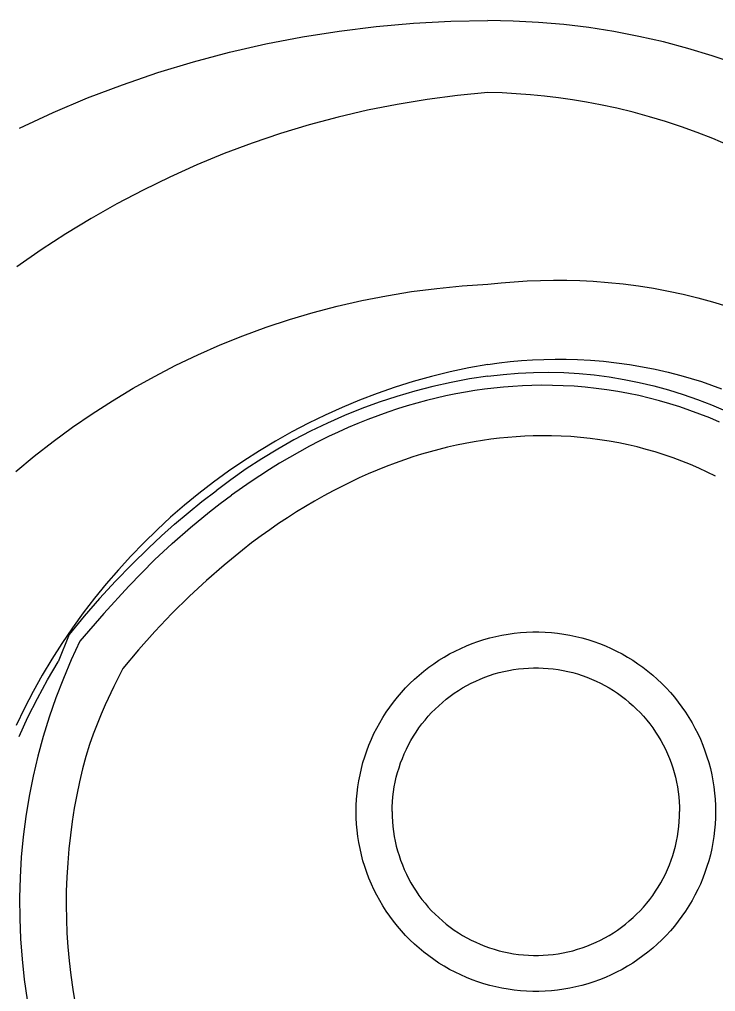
# Model space of a CAD drawing. Header units: inches. Extents: x -1 to 175, y 3 to 130.
# Drawn here: x 148.268 to 149.412, y 112.36 to 113.956 of the extents above; entities that cross this region are included whole.
import ezdxf

# ---------------------------------------------------------------- set-up
doc = ezdxf.new("R2010")
doc.units = ezdxf.units.IN
doc.header["$PDSIZE"] = -1
doc.layers.add('ZANO_R', color=7, linetype='Continuous', lineweight=0)
doc.layers.add('ZANO_W', color=1, linetype='Continuous', lineweight=0)
doc.styles.get("Standard").update_dxf_attribs({"font": 'ARIALUNI.TTF'})
doc.dimstyles.new('amerykanie', dxfattribs={"dimtxt": 50, "dimasz": 50, "dimexe": 0.5, "dimexo": 0.5, "dimgap": 1, "dimtad": 1, "dimdec": 0, "dimzin": 0, "dimlunit": 5, "dimtxsty": 'Standard', "dimcen": 0.09, "dimclrd": 1, "dimclre": 1, "dimclrt": 1, "dimazin": 0, "dimtfac": 1, "dimtdec": 0, "dimtmove": 0, "dimatfit": 3, "dimfxl": 1, "dimtzin": 0, "dimarcsym": 1})

# ---------------------------------------------------------------- blocks, each defined once
blk = doc.blocks.new('*D368')
at = {"layer": 'Defpoints', "color": 0}
for p in [(137.4775, 117.9367), (137.4775, 117.4851), (152.8964, 110.0175)]:
    blk.add_point(p, dxfattribs=at)
at = {"layer": 'ZANO_W', "color": 1, "lineweight": -2}
for p, q in [((137.4775, 117.9851), (137.4775, 118.4367)), ((152.8964, 110.5175), (152.8964, 118.4367)), ((151.8964, 117.9367), (138.4775, 117.9367))]:
    blk.add_line(p, q, dxfattribs=at)
at = {"layer": 'ZANO_W', "color": 1}
for points in [[(138.4775, 118.1034), (138.4775, 117.77), (137.4775, 117.9367)], [(151.8964, 117.77), (151.8964, 118.1034), (152.8964, 117.9367)]]:
    blk.add_solid(points, dxfattribs=at)
at = {"layer": 'ZANO_W', "color": 1, "insert": (145.187, 118.9558), "char_height": 1, "attachment_point": 5}
blk.add_mtext('15 7/16', dxfattribs=at)
blk = doc.blocks.new('*D370')
at = {"layer": 'Defpoints', "color": 0}
for p in [(149.1036, 116.9063), (152.9338, 94.0726), (157.9708, 94.0726)]:
    blk.add_point(p, dxfattribs=at)
at = {"layer": 'ZANO_W', "color": 1, "lineweight": -2}
for p, q in [((149.6036, 116.9063), (158.4708, 116.9063)), ((157.9708, 115.9063), (157.9708, 95.0726)), ((153.4338, 94.0726), (158.4708, 94.0726))]:
    blk.add_line(p, q, dxfattribs=at)
at = {"layer": 'ZANO_W', "color": 1}
for points in [[(158.1374, 115.9063), (157.8041, 115.9063), (157.9708, 116.9063)], [(157.8041, 95.0726), (158.1374, 95.0726), (157.9708, 94.0726)]]:
    blk.add_solid(points, dxfattribs=at)
at = {"layer": 'ZANO_W', "color": 1, "insert": (156.9517, 105.4895), "char_height": 1, "attachment_point": 5, "rotation": 90}
blk.add_mtext('22 13/16', dxfattribs=at)

msp = doc.modelspace()

# ---------------------------------------------------------------- linework, layer by layer
at = {"layer": 'ZANO_R'}
for p, q in [((148.79384, 113.93744), (148.85467, 113.94487)), ((148.85467, 113.94487), (148.91571, 113.95018)), ((148.91571, 113.95018), (148.97691, 113.95339)), ((148.97691, 113.95339), (149.03818, 113.95447)), ((149.07979, 113.95375), (149.03818, 113.95447)), ((149.12134, 113.9516), (149.07979, 113.95375)), ((149.1628, 113.94801), (149.12134, 113.9516)), ((149.20411, 113.943), (149.1628, 113.94801)), ((149.24522, 113.93656), (149.20411, 113.943)), ((148.67313, 113.91631), (148.7333, 113.92792)), ((148.7333, 113.92792), (148.79384, 113.93744)), ((149.28608, 113.92871), (149.24522, 113.93656)), ((149.32665, 113.91945), (149.28608, 113.92871)), ((148.6134, 113.90262), (148.67313, 113.91631)), ((149.36687, 113.90879), (149.32665, 113.91945)), ((149.4067, 113.89676), (149.36687, 113.90879)), ((148.55417, 113.88688), (148.6134, 113.90262)), ((149.44609, 113.88335), (149.4067, 113.89676)), ((148.49553, 113.8691), (148.55417, 113.88688)), ((148.43753, 113.8493), (148.49553, 113.8691)), ((148.38026, 113.82751), (148.43753, 113.8493)), ((148.98799, 113.83152), (148.93825, 113.82504)), ((149.03818, 113.83636), (148.98799, 113.83152)), ((149.06147, 113.83572), (149.03818, 113.83636)), ((149.08474, 113.83454), (149.06147, 113.83572)), ((149.10797, 113.83284), (149.08474, 113.83454)), ((149.13116, 113.8306), (149.10797, 113.83284)), ((149.15429, 113.82783), (149.13116, 113.8306)), ((149.17735, 113.82454), (149.15429, 113.82783)), ((148.32377, 113.80375), (148.38026, 113.82751)), ((148.88899, 113.81694), (148.84023, 113.80725)), ((148.93825, 113.82504), (148.88899, 113.81694)), ((149.20033, 113.82072), (149.17735, 113.82454)), ((149.22322, 113.81637), (149.20033, 113.82072)), ((149.25014, 113.81056), (149.22322, 113.81637)), ((148.26814, 113.77805), (148.32377, 113.80375)), ((148.79201, 113.79601), (148.74433, 113.78323)), ((148.84023, 113.80725), (148.79201, 113.79601)), ((149.27689, 113.80402), (149.25014, 113.81056)), ((149.30346, 113.79677), (149.27689, 113.80402)), ((149.32983, 113.78881), (149.30346, 113.79677)), ((148.74433, 113.78323), (148.69724, 113.76895)), ((149.35597, 113.78015), (149.32983, 113.78881)), ((149.38187, 113.7708), (149.35597, 113.78015)), ((148.69724, 113.76895), (148.65076, 113.75321)), ((149.40752, 113.76077), (149.38187, 113.7708)), ((148.65076, 113.75321), (148.60491, 113.73602)), ((149.4329, 113.75006), (149.40752, 113.76077)), ((148.60491, 113.73602), (148.55972, 113.71742)), ((148.55972, 113.71742), (148.51521, 113.69744)), ((148.51521, 113.69744), (148.47142, 113.67611)), ((148.47142, 113.67611), (148.42837, 113.65345)), ((148.42837, 113.65345), (148.38608, 113.6295)), ((148.38608, 113.6295), (148.34458, 113.60429)), ((148.34458, 113.60429), (148.30389, 113.57784)), ((148.30389, 113.57784), (148.26405, 113.55018)), ((149.05967, 113.52374), (149.08121, 113.52561)), ((149.08121, 113.52561), (149.10278, 113.52699)), ((149.10278, 113.52699), (149.12438, 113.52788)), ((149.12438, 113.52788), (149.14599, 113.52829)), ((149.14599, 113.52829), (149.1676, 113.52819)), ((149.1676, 113.52819), (149.18921, 113.5276)), ((149.18921, 113.5276), (149.2108, 113.52651)), ((149.2108, 113.52651), (149.23572, 113.52462)), ((149.23572, 113.52462), (149.26058, 113.52206)), ((148.87134, 113.50276), (148.9124, 113.5094)), ((148.9124, 113.5094), (148.95391, 113.51473)), ((148.95391, 113.51473), (148.99584, 113.51874)), ((148.99584, 113.51874), (149.03818, 113.5214)), ((149.03818, 113.5214), (149.05967, 113.52374)), ((149.26058, 113.52206), (149.28536, 113.51881)), ((149.28536, 113.51881), (149.31005, 113.5149)), ((149.31005, 113.5149), (149.33461, 113.51031)), ((149.33461, 113.51031), (149.35904, 113.50504)), ((148.79065, 113.48567), (148.83075, 113.49484)), ((148.83075, 113.49484), (148.87134, 113.50276)), ((149.35904, 113.50504), (149.38332, 113.4991)), ((149.38332, 113.4991), (149.40742, 113.49249)), ((149.40742, 113.49249), (149.43072, 113.48539)), ((148.75106, 113.47526), (148.79065, 113.48567)), ((148.6735, 113.45086), (148.71201, 113.46365)), ((148.71201, 113.46365), (148.75106, 113.47526)), ((148.63557, 113.43692), (148.6735, 113.45086)), ((148.59824, 113.42183), (148.63557, 113.43692)), ((148.56152, 113.40564), (148.59824, 113.42183)), ((148.52544, 113.38837), (148.56152, 113.40564)), ((149.09313, 113.39614), (149.11153, 113.39736)), ((149.11153, 113.39736), (149.12995, 113.39815)), ((149.12995, 113.39815), (149.14838, 113.3985)), ((149.14838, 113.3985), (149.16682, 113.39842)), ((149.16682, 113.39842), (149.18525, 113.39789)), ((149.18525, 113.39789), (149.20673, 113.39672)), ((149.20673, 113.39672), (149.22817, 113.39496)), ((148.49001, 113.37003), (148.52544, 113.38837)), ((149.00696, 113.38424), (148.97608, 113.37763)), ((149.03818, 113.38993), (149.00696, 113.38424)), ((149.03818, 113.38993), (149.05645, 113.39242)), ((149.05645, 113.39242), (149.07477, 113.3945)), ((149.07477, 113.3945), (149.09313, 113.39614)), ((149.22817, 113.39496), (149.24955, 113.39259)), ((149.24955, 113.39259), (149.27086, 113.38962)), ((149.27086, 113.38962), (149.29208, 113.38605)), ((149.29208, 113.38605), (149.31318, 113.38188)), ((149.31318, 113.38188), (149.33416, 113.37712)), ((148.45526, 113.35066), (148.49001, 113.37003)), ((148.94555, 113.37009), (148.9154, 113.36166)), ((148.97608, 113.37763), (148.94555, 113.37009)), ((149.00788, 113.36597), (148.97774, 113.3603)), ((149.03818, 113.37065), (149.00788, 113.36597)), ((149.03818, 113.37065), (149.06301, 113.37352)), ((149.06301, 113.37352), (149.08792, 113.37552)), ((149.08792, 113.37552), (149.11288, 113.37666)), ((149.11288, 113.37666), (149.13787, 113.37693)), ((149.13787, 113.37693), (149.16285, 113.37634)), ((149.16285, 113.37634), (149.1878, 113.37487)), ((149.1878, 113.37487), (149.21268, 113.37254)), ((149.21268, 113.37254), (149.23747, 113.36935)), ((149.23747, 113.36935), (149.26213, 113.3653)), ((149.26213, 113.3653), (149.28663, 113.3604)), ((149.33416, 113.37712), (149.35499, 113.37176)), ((149.35499, 113.37176), (149.37198, 113.36691)), ((149.37198, 113.36691), (149.38886, 113.36167)), ((148.42121, 113.33028), (148.45526, 113.35066)), ((148.88563, 113.35234), (148.85626, 113.34216)), ((148.9154, 113.36166), (148.88563, 113.35234)), ((148.94781, 113.35364), (148.91811, 113.34601)), ((148.97774, 113.3603), (148.94781, 113.35364)), ((149.03236, 113.34907), (149.01686, 113.34687)), ((149.04791, 113.35095), (149.03236, 113.34907)), ((149.06349, 113.35251), (149.04791, 113.35095)), ((149.07911, 113.35375), (149.06349, 113.35251)), ((149.09474, 113.35466), (149.07911, 113.35375)), ((149.11038, 113.35525), (149.09474, 113.35466)), ((149.12603, 113.35552), (149.11038, 113.35525)), ((149.14401, 113.35542), (149.12603, 113.35552)), ((149.16201, 113.35486), (149.14401, 113.35542)), ((149.17999, 113.35386), (149.16201, 113.35486)), ((149.19796, 113.35241), (149.17999, 113.35386)), ((149.21588, 113.35052), (149.19796, 113.35241)), ((149.23374, 113.34817), (149.21588, 113.35052)), ((149.28663, 113.3604), (149.31095, 113.35465)), ((149.31095, 113.35465), (149.33506, 113.34805)), ((149.38886, 113.36167), (149.4056, 113.35603)), ((149.4056, 113.35603), (149.42221, 113.34999)), ((148.85626, 113.34216), (148.8273, 113.33114)), ((148.88868, 113.3374), (148.85955, 113.32783)), ((148.91811, 113.34601), (148.88868, 113.3374)), ((148.95299, 113.33441), (148.93698, 113.33045)), ((148.96907, 113.33805), (148.95299, 113.33441)), ((148.98522, 113.34136), (148.96907, 113.33805)), ((149.00142, 113.34436), (148.98522, 113.34136)), ((149.01686, 113.34687), (149.00142, 113.34436)), ((149.25152, 113.34539), (149.23374, 113.34817)), ((149.26922, 113.34217), (149.25152, 113.34539)), ((149.28629, 113.3386), (149.26922, 113.34217)), ((149.30329, 113.33461), (149.28629, 113.3386)), ((149.32019, 113.33019), (149.30329, 113.33461)), ((149.33506, 113.34805), (149.35892, 113.34063)), ((149.35892, 113.34063), (149.38251, 113.33238)), ((148.38788, 113.3089), (148.42121, 113.33028)), ((148.79876, 113.31928), (148.77067, 113.3066)), ((148.8273, 113.33114), (148.79876, 113.31928)), ((148.83075, 113.31731), (148.80231, 113.30585)), ((148.85955, 113.32783), (148.83075, 113.31731)), ((148.90521, 113.32158), (148.88947, 113.31668)), ((148.92105, 113.32617), (148.90521, 113.32158)), ((148.93698, 113.33045), (148.92105, 113.32617)), ((149.33698, 113.32535), (149.32019, 113.33019)), ((149.35365, 113.32009), (149.33698, 113.32535)), ((149.37017, 113.31442), (149.35365, 113.32009)), ((149.38251, 113.33238), (149.40579, 113.32331)), ((149.40579, 113.32331), (149.42875, 113.31345)), ((148.35529, 113.28656), (148.38788, 113.3089)), ((148.77067, 113.3066), (148.74302, 113.29313)), ((148.80231, 113.30585), (148.77426, 113.29346)), ((148.85728, 113.30559), (148.84083, 113.29939)), ((148.87384, 113.31146), (148.85728, 113.30559)), ((148.88947, 113.31668), (148.87384, 113.31146)), ((149.38654, 113.30835), (149.37017, 113.31442)), ((149.40273, 113.30187), (149.38654, 113.30835)), ((149.4185, 113.2951), (149.40273, 113.30187)), ((148.32346, 113.26325), (148.35529, 113.28656)), ((148.74302, 113.29313), (148.71584, 113.27888)), ((148.77426, 113.29346), (148.74663, 113.28015)), ((148.8083, 113.28601), (148.79224, 113.27884)), ((148.8245, 113.29286), (148.8083, 113.28601)), ((148.84083, 113.29939), (148.8245, 113.29286)), ((148.71584, 113.27888), (148.68914, 113.26386)), ((148.74663, 113.28015), (148.71945, 113.26595)), ((148.77633, 113.27135), (148.76057, 113.26356)), ((148.79224, 113.27884), (148.77633, 113.27135)), ((149.07081, 113.27003), (149.05692, 113.26864)), ((149.08473, 113.27114), (149.07081, 113.27003)), ((149.09866, 113.27195), (149.08473, 113.27114)), ((149.1126, 113.27248), (149.09866, 113.27195)), ((149.12654, 113.27273), (149.1126, 113.27248)), ((149.14246, 113.27264), (149.12654, 113.27273)), ((149.15839, 113.27215), (149.14246, 113.27264)), ((149.17431, 113.27127), (149.15839, 113.27215)), ((149.19021, 113.26999), (149.17431, 113.27127)), ((149.20607, 113.26831), (149.19021, 113.26999)), ((148.29241, 113.23901), (148.32346, 113.26325)), ((148.68914, 113.26386), (148.66293, 113.24809)), ((148.71945, 113.26595), (148.69276, 113.25086)), ((148.74498, 113.25547), (148.7284, 113.24645)), ((148.76057, 113.26356), (148.74498, 113.25547)), ((148.97194, 113.25384), (148.95754, 113.25028)), ((148.98641, 113.25711), (148.97194, 113.25384)), ((149.00093, 113.26008), (148.98641, 113.25711)), ((149.0155, 113.26277), (149.00093, 113.26008)), ((149.02926, 113.26501), (149.0155, 113.26277)), ((149.04307, 113.26697), (149.02926, 113.26501)), ((149.05692, 113.26864), (149.04307, 113.26697)), ((149.22188, 113.26624), (149.20607, 113.26831)), ((149.23763, 113.26377), (149.22188, 113.26624)), ((149.25329, 113.26092), (149.23763, 113.26377)), ((149.26834, 113.25778), (149.25329, 113.26092)), ((149.28333, 113.25426), (149.26834, 113.25778)), ((149.29823, 113.25036), (149.28333, 113.25426)), ((148.26217, 113.21384), (148.29241, 113.23901)), ((148.66293, 113.24809), (148.63723, 113.2316)), ((148.69276, 113.25086), (148.66657, 113.2349)), ((148.71193, 113.23709), (148.69559, 113.22739)), ((148.7284, 113.24645), (148.71193, 113.23709)), ((148.91483, 113.23787), (148.90078, 113.23317)), ((148.92898, 113.24229), (148.91483, 113.23787)), ((148.94322, 113.24643), (148.92898, 113.24229)), ((148.95754, 113.25028), (148.94322, 113.24643)), ((149.31303, 113.2461), (149.29823, 113.25036)), ((149.32773, 113.24146), (149.31303, 113.2461)), ((149.3423, 113.23646), (149.32773, 113.24146)), ((148.63723, 113.2316), (148.61204, 113.21439)), ((148.66657, 113.2349), (148.64093, 113.21809)), ((148.69559, 113.22739), (148.6794, 113.2174)), ((148.87086, 113.22219), (148.85605, 113.21624)), ((148.88577, 113.22783), (148.87086, 113.22219)), ((148.90078, 113.23317), (148.88577, 113.22783)), ((149.35672, 113.23111), (149.3423, 113.23646)), ((149.371, 113.2254), (149.35672, 113.23111)), ((149.38488, 113.21944), (149.371, 113.2254)), ((148.61204, 113.21439), (148.58739, 113.19648)), ((148.64093, 113.21809), (148.61585, 113.20045)), ((148.6794, 113.2174), (148.64756, 113.19662)), ((148.84134, 113.21), (148.82673, 113.20347)), ((148.85605, 113.21624), (148.84134, 113.21)), ((149.39862, 113.21313), (149.38488, 113.21944)), ((149.41221, 113.20648), (149.39862, 113.21313)), ((148.58739, 113.19648), (148.56329, 113.1779)), ((148.61585, 113.20045), (148.59136, 113.18199)), ((148.64756, 113.19662), (148.61654, 113.17499)), ((148.79786, 113.18958), (148.78361, 113.18223)), ((148.81224, 113.19666), (148.79786, 113.18958)), ((148.82673, 113.20347), (148.81224, 113.19666)), ((148.56329, 113.1779), (148.53974, 113.15864)), ((148.56812, 113.1645), (148.59134, 113.18198)), ((148.59836, 113.16144), (148.61652, 113.17498)), ((148.61654, 113.17499), (148.61654, 113.17499)), ((148.76833, 113.174), (148.7532, 113.16547)), ((148.78361, 113.18223), (148.76833, 113.174)), ((148.53974, 113.15864), (148.51677, 113.13873)), ((148.54542, 113.14635), (148.56812, 113.1645)), ((148.58047, 113.14756), (148.59836, 113.16144)), ((148.7532, 113.16547), (148.73821, 113.15664)), ((148.52326, 113.12754), (148.54542, 113.14635)), ((148.54956, 113.12222), (148.58047, 113.14756)), ((148.72336, 113.14751), (148.70866, 113.1381)), ((148.73821, 113.15664), (148.72336, 113.14751)), ((148.51677, 113.13873), (148.49438, 113.11817)), ((148.50166, 113.1081), (148.52326, 113.12754)), ((148.69409, 113.12839), (148.67965, 113.11839)), ((148.70866, 113.1381), (148.69409, 113.12839)), ((148.49438, 113.11817), (148.47259, 113.09697)), ((148.51948, 113.09592), (148.54956, 113.12222)), ((148.67965, 113.11839), (148.66535, 113.10811)), ((148.47259, 113.09697), (148.45142, 113.07515)), ((148.48063, 113.08803), (148.50166, 113.1081)), ((148.49024, 113.06867), (148.51948, 113.09592)), ((148.64989, 113.09657), (148.6346, 113.08472)), ((148.66535, 113.10811), (148.64989, 113.09657)), ((148.48063, 113.08803), (148.45286, 113.06129)), ((148.6346, 113.08472), (148.60462, 113.06022)), ((148.45286, 113.06129), (148.42591, 113.03372)), ((148.45142, 113.07515), (148.43088, 113.05272)), ((148.49024, 113.06867), (148.44799, 113.02547)), ((148.43088, 113.05272), (148.41097, 113.02968)), ((148.60462, 113.06022), (148.57556, 113.03488)), ((148.41097, 113.02968), (148.39172, 113.00605)), ((148.42591, 113.03372), (148.39979, 113.00536)), ((148.57556, 113.03488), (148.54758, 113.00894)), ((148.44799, 113.02547), (148.40715, 112.98094)), ((148.39172, 113.00605), (148.37314, 112.98184)), ((148.39979, 113.00536), (148.37455, 112.97622)), ((148.54758, 113.00894), (148.51879, 112.98061)), ((148.37314, 112.98184), (148.35523, 112.95706)), ((148.37455, 112.97622), (148.35019, 112.94633)), ((148.40715, 112.98094), (148.36776, 112.93512)), ((148.51879, 112.98061), (148.4909, 112.95136)), ((148.35523, 112.95706), (148.33802, 112.93173)), ((148.4909, 112.95136), (148.46396, 112.92124)), ((149.09147, 112.94944), (149.10164, 112.95014)), ((149.10164, 112.95014), (149.11183, 112.95049)), ((149.11183, 112.95049), (149.12202, 112.95049)), ((149.12202, 112.95049), (149.13221, 112.95014)), ((149.13221, 112.95014), (149.14238, 112.94944)), ((148.35019, 112.94633), (148.33197, 112.90126)), ((148.36775, 112.93512), (148.35357, 112.90468)), ((149.01222, 112.93135), (149.02181, 112.9348)), ((149.02181, 112.9348), (149.03151, 112.93791)), ((149.03151, 112.93791), (149.04132, 112.94069)), ((149.04132, 112.94069), (149.05122, 112.94313)), ((149.05122, 112.94313), (149.06119, 112.94523)), ((149.06119, 112.94523), (149.07124, 112.94698)), ((149.07124, 112.94698), (149.08133, 112.94838)), ((149.08133, 112.94838), (149.09147, 112.94944)), ((149.14238, 112.94944), (149.15251, 112.94838)), ((149.15251, 112.94838), (149.16261, 112.94698)), ((149.16261, 112.94698), (149.17265, 112.94523)), ((149.17265, 112.94523), (149.18263, 112.94313)), ((149.18263, 112.94313), (149.19253, 112.94069)), ((149.19253, 112.94069), (149.20233, 112.93791)), ((149.20233, 112.93791), (149.21204, 112.9348)), ((149.21204, 112.9348), (149.22163, 112.93135)), ((148.33802, 112.93173), (148.32152, 112.90584)), ((148.46396, 112.92124), (148.43801, 112.89029)), ((148.97521, 112.91431), (148.98424, 112.91904)), ((148.98424, 112.91904), (148.99342, 112.92347)), ((148.99342, 112.92347), (149.00275, 112.92757)), ((149.00275, 112.92757), (149.01222, 112.93135)), ((149.22163, 112.93135), (149.2311, 112.92757)), ((149.2311, 112.92757), (149.24043, 112.92347)), ((149.24043, 112.92347), (149.24961, 112.91904)), ((149.24961, 112.91904), (149.25864, 112.91431)), ((148.32152, 112.90584), (148.30575, 112.87942)), ((148.35357, 112.90468), (148.34043, 112.87377)), ((148.94919, 112.89827), (148.95768, 112.90391)), ((148.95768, 112.90391), (148.96635, 112.90926)), ((148.96635, 112.90926), (148.97521, 112.91431)), ((149.25864, 112.91431), (149.26749, 112.90926)), ((149.26749, 112.90926), (149.27617, 112.90391)), ((149.27617, 112.90391), (149.28466, 112.89827)), ((148.31437, 112.87152), (148.33197, 112.90126)), ((148.43801, 112.89029), (148.4234, 112.86083)), ((148.92496, 112.87962), (148.93282, 112.88612)), ((148.93282, 112.88612), (148.9409, 112.89233)), ((148.9409, 112.89233), (148.94919, 112.89827)), ((149.06436, 112.88556), (149.07234, 112.88723)), ((149.07234, 112.88723), (149.08037, 112.88863)), ((149.08037, 112.88863), (149.08845, 112.88976)), ((149.08845, 112.88976), (149.09656, 112.8906)), ((149.09656, 112.8906), (149.1047, 112.89116)), ((149.1047, 112.89116), (149.11285, 112.89144)), ((149.11285, 112.89144), (149.121, 112.89144)), ((149.121, 112.89144), (149.12915, 112.89116)), ((149.12915, 112.89116), (149.13729, 112.8906)), ((149.13729, 112.8906), (149.1454, 112.88976)), ((149.1454, 112.88976), (149.15347, 112.88863)), ((149.15347, 112.88863), (149.16151, 112.88723)), ((149.16151, 112.88723), (149.16949, 112.88556)), ((149.28466, 112.89827), (149.29295, 112.89233)), ((149.29295, 112.89233), (149.30102, 112.88612)), ((149.30102, 112.88612), (149.30888, 112.87962)), ((148.30575, 112.87942), (148.2907, 112.85247)), ((148.29782, 112.84119), (148.31437, 112.87152)), ((148.34043, 112.87377), (148.32835, 112.84244)), ((148.90994, 112.86584), (148.91733, 112.87286)), ((148.91733, 112.87286), (148.92496, 112.87962)), ((149.01077, 112.86629), (149.01812, 112.86982)), ((149.01812, 112.86982), (149.02559, 112.87311)), ((149.02559, 112.87311), (149.03316, 112.87613)), ((149.03316, 112.87613), (149.04083, 112.87889)), ((149.04083, 112.87889), (149.0486, 112.88138)), ((149.0486, 112.88138), (149.05644, 112.88361)), ((149.05644, 112.88361), (149.06436, 112.88556)), ((149.16949, 112.88556), (149.1774, 112.88361)), ((149.1774, 112.88361), (149.18525, 112.88138)), ((149.18525, 112.88138), (149.19301, 112.87889)), ((149.19301, 112.87889), (149.20069, 112.87613)), ((149.20069, 112.87613), (149.20826, 112.87311)), ((149.20826, 112.87311), (149.21573, 112.86982)), ((149.21573, 112.86982), (149.22307, 112.86629)), ((149.30888, 112.87962), (149.31651, 112.87286)), ((149.31651, 112.87286), (149.3239, 112.86584)), ((148.4234, 112.86083), (148.40919, 112.83068)), ((148.89591, 112.85106), (148.9028, 112.85858)), ((148.9028, 112.85858), (148.90994, 112.86584)), ((148.98274, 112.84967), (148.98953, 112.85418)), ((148.98953, 112.85418), (148.99647, 112.85846)), ((148.99647, 112.85846), (149.00355, 112.8625)), ((149.00355, 112.8625), (149.01077, 112.86629)), ((149.22307, 112.86629), (149.23029, 112.8625)), ((149.23029, 112.8625), (149.23738, 112.85846)), ((149.23738, 112.85846), (149.24432, 112.85418)), ((149.24432, 112.85418), (149.25111, 112.84967)), ((149.3239, 112.86584), (149.33105, 112.85858)), ((149.33105, 112.85858), (149.33794, 112.85106)), ((148.2907, 112.85247), (148.27641, 112.82501)), ((148.28233, 112.8103), (148.29782, 112.84119)), ((148.32835, 112.84244), (148.31735, 112.81071)), ((148.88292, 112.83535), (148.88928, 112.84332)), ((148.88928, 112.84332), (148.89591, 112.85106)), ((148.96336, 112.83475), (148.96964, 112.83994)), ((148.96964, 112.83994), (148.97611, 112.84492)), ((148.97611, 112.84492), (148.98274, 112.84967)), ((149.25111, 112.84967), (149.25774, 112.84492)), ((149.25774, 112.84492), (149.2642, 112.83994)), ((149.2642, 112.83994), (149.27049, 112.83475)), ((149.33794, 112.85106), (149.34457, 112.84332)), ((149.34457, 112.84332), (149.35092, 112.83535)), ((148.27641, 112.82501), (148.26287, 112.79705)), ((148.40919, 112.83068), (148.40237, 112.81514)), ((148.87106, 112.81878), (148.87685, 112.82716)), ((148.87685, 112.82716), (148.88292, 112.83535)), ((148.94562, 112.81791), (148.95134, 112.82373)), ((148.95134, 112.82373), (148.95725, 112.82934)), ((148.95725, 112.82934), (148.96336, 112.83475)), ((149.27049, 112.83475), (149.27659, 112.82934)), ((149.27659, 112.82934), (149.28251, 112.82373)), ((149.28251, 112.82373), (149.28822, 112.81791)), ((149.35092, 112.83535), (149.357, 112.82716)), ((149.357, 112.82716), (149.36279, 112.81878)), ((148.26792, 112.7789), (148.28233, 112.8103)), ((148.31735, 112.81071), (148.30743, 112.77862)), ((148.40237, 112.81514), (148.39581, 112.79915)), ((148.86036, 112.80142), (148.86556, 112.81019)), ((148.86556, 112.81019), (148.87106, 112.81878)), ((148.93481, 112.80571), (148.94011, 112.8119)), ((148.94011, 112.8119), (148.94562, 112.81791)), ((149.28822, 112.81791), (149.29374, 112.8119)), ((149.29374, 112.8119), (149.29904, 112.80571)), ((149.36279, 112.81878), (149.36829, 112.81019)), ((149.36829, 112.81019), (149.37348, 112.80142)), ((148.39581, 112.79915), (148.38956, 112.78265)), ((148.85089, 112.78337), (148.85547, 112.79248)), ((148.85547, 112.79248), (148.86036, 112.80142)), ((148.92023, 112.78607), (148.92486, 112.79278)), ((148.92486, 112.79278), (148.92972, 112.79933)), ((148.92972, 112.79933), (148.93481, 112.80571)), ((149.29904, 112.80571), (149.30412, 112.79933)), ((149.30412, 112.79933), (149.30898, 112.79278)), ((149.30898, 112.79278), (149.31362, 112.78607)), ((149.37348, 112.80142), (149.37838, 112.79248)), ((149.37838, 112.79248), (149.38296, 112.78337)), ((148.30743, 112.77862), (148.29862, 112.74621)), ((148.38956, 112.78265), (148.38366, 112.76555)), ((148.84268, 112.76472), (148.84663, 112.77412)), ((148.84663, 112.77412), (148.85089, 112.78337)), ((148.91167, 112.77219), (148.91583, 112.77921)), ((148.91583, 112.77921), (148.92023, 112.78607)), ((149.31362, 112.78607), (149.31801, 112.77921)), ((149.31801, 112.77921), (149.32217, 112.77219)), ((149.38296, 112.78337), (149.38722, 112.77412)), ((149.38722, 112.77412), (149.39116, 112.76472)), ((148.38366, 112.76555), (148.3776, 112.74584)), ((148.83907, 112.75518), (148.84268, 112.76472)), ((148.9041, 112.75775), (148.90776, 112.76504)), ((148.90776, 112.76504), (148.91167, 112.77219)), ((149.32217, 112.77219), (149.32609, 112.76504)), ((149.32609, 112.76504), (149.32975, 112.75775)), ((149.39116, 112.76472), (149.39478, 112.75518)), ((148.29862, 112.74621), (148.29092, 112.71353)), ((148.3776, 112.74584), (148.37205, 112.7254)), ((148.83284, 112.73578), (148.83579, 112.74553)), ((148.83579, 112.74553), (148.83907, 112.75518)), ((148.89464, 112.7352), (148.89753, 112.74282)), ((148.89753, 112.74282), (148.90069, 112.75034)), ((148.90069, 112.75034), (148.9041, 112.75775)), ((149.32975, 112.75775), (149.33316, 112.75034)), ((149.33316, 112.75034), (149.33631, 112.74282)), ((149.33631, 112.74282), (149.33921, 112.7352)), ((149.39478, 112.75518), (149.39806, 112.74553)), ((149.39806, 112.74553), (149.40101, 112.73578)), ((148.83023, 112.72592), (148.83284, 112.73578)), ((148.88966, 112.71967), (148.89201, 112.72748)), ((148.89201, 112.72748), (148.89464, 112.7352)), ((149.33921, 112.7352), (149.34183, 112.72748)), ((149.34183, 112.72748), (149.34419, 112.71967)), ((149.40101, 112.73578), (149.40362, 112.72592)), ((148.29092, 112.71353), (148.28433, 112.68059)), ((148.37205, 112.7254), (148.36701, 112.70436)), ((148.82604, 112.70598), (148.82796, 112.71599)), ((148.82796, 112.71599), (148.83023, 112.72592)), ((148.88575, 112.70384), (148.88757, 112.71179)), ((148.88757, 112.71179), (148.88966, 112.71967)), ((149.34419, 112.71967), (149.34628, 112.71179)), ((149.34628, 112.71179), (149.34809, 112.70384)), ((149.40362, 112.72592), (149.40589, 112.71599)), ((149.40589, 112.71599), (149.40781, 112.70598)), ((148.36701, 112.70436), (148.36249, 112.68284)), ((148.82323, 112.68579), (148.82446, 112.69591)), ((148.82446, 112.69591), (148.82604, 112.70598)), ((148.88295, 112.68778), (148.88421, 112.69583)), ((148.88421, 112.69583), (148.88575, 112.70384)), ((149.34809, 112.70384), (149.34963, 112.69583)), ((149.34963, 112.69583), (149.35089, 112.68778)), ((149.40781, 112.70598), (149.40939, 112.69591)), ((149.40939, 112.69591), (149.41062, 112.68579)), ((148.28433, 112.68059), (148.27888, 112.64746)), ((148.36249, 112.68284), (148.35847, 112.66097)), ((148.82235, 112.67563), (148.82323, 112.68579)), ((148.88127, 112.67156), (148.88197, 112.67968)), ((148.88197, 112.67968), (148.88295, 112.68778)), ((149.35089, 112.68778), (149.35188, 112.67968)), ((149.35188, 112.67968), (149.35258, 112.67156)), ((149.41062, 112.68579), (149.41149, 112.67563)), ((148.82165, 112.65526), (148.82182, 112.66545)), ((148.82182, 112.66545), (148.82235, 112.67563)), ((148.8807, 112.65526), (148.88084, 112.66341)), ((148.88084, 112.66341), (148.88127, 112.67156)), ((149.35258, 112.67156), (149.353, 112.66341)), ((149.353, 112.66341), (149.35314, 112.65526)), ((149.41149, 112.67563), (149.41202, 112.66545)), ((149.41202, 112.66545), (149.4122, 112.65526)), ((148.27888, 112.64746), (148.27456, 112.61415)), ((148.35847, 112.66097), (148.35498, 112.63885)), ((148.82182, 112.64507), (148.82165, 112.65526)), ((148.8807, 112.65526), (148.88084, 112.64711)), ((148.88084, 112.64711), (148.88127, 112.63896)), ((149.35258, 112.63896), (149.353, 112.64711)), ((149.353, 112.64711), (149.35314, 112.65526)), ((149.4122, 112.65526), (149.41202, 112.64507)), ((148.35498, 112.63885), (148.35201, 112.61662)), ((148.82235, 112.63489), (148.82182, 112.64507)), ((148.82323, 112.62473), (148.82235, 112.63489)), ((148.88127, 112.63896), (148.88197, 112.63084)), ((148.88197, 112.63084), (148.88295, 112.62274)), ((149.35089, 112.62274), (149.35188, 112.63084)), ((149.35188, 112.63084), (149.35258, 112.63896)), ((149.41149, 112.63489), (149.41062, 112.62473)), ((149.41202, 112.64507), (149.41149, 112.63489)), ((148.35201, 112.61662), (148.34956, 112.5944)), ((148.82446, 112.61461), (148.82323, 112.62473)), ((148.82604, 112.60454), (148.82446, 112.61461)), ((148.88295, 112.62274), (148.88421, 112.61469)), ((148.88421, 112.61469), (148.88575, 112.60668)), ((149.34809, 112.60668), (149.34963, 112.61469)), ((149.34963, 112.61469), (149.35089, 112.62274)), ((149.40939, 112.61461), (149.40781, 112.60454)), ((149.41062, 112.62473), (149.40939, 112.61461)), ((148.27456, 112.61415), (148.27137, 112.58072)), ((148.82796, 112.59453), (148.82604, 112.60454)), ((148.88575, 112.60668), (148.88757, 112.59873)), ((148.88757, 112.59873), (148.88966, 112.59085)), ((149.34419, 112.59085), (149.34628, 112.59873)), ((149.34628, 112.59873), (149.34809, 112.60668)), ((149.40781, 112.60454), (149.40589, 112.59453)), ((148.34956, 112.5944), (148.34755, 112.57106)), ((148.83023, 112.5846), (148.82796, 112.59453)), ((148.83284, 112.57474), (148.83023, 112.5846)), ((148.88966, 112.59085), (148.89201, 112.58304)), ((148.89201, 112.58304), (148.89464, 112.57532)), ((149.33921, 112.57532), (149.34183, 112.58304)), ((149.34183, 112.58304), (149.34419, 112.59085)), ((149.40362, 112.5846), (149.40101, 112.57474)), ((149.40589, 112.59453), (149.40362, 112.5846)), ((148.27137, 112.58072), (148.26933, 112.5472)), ((148.34755, 112.57106), (148.34612, 112.54785)), ((148.83579, 112.56498), (148.83284, 112.57474)), ((148.89464, 112.57532), (148.89753, 112.5677)), ((148.89753, 112.5677), (148.90069, 112.56017)), ((149.33316, 112.56017), (149.33631, 112.5677)), ((149.33631, 112.5677), (149.33921, 112.57532)), ((149.40101, 112.57474), (149.39806, 112.56498)), ((148.83907, 112.55533), (148.83579, 112.56498)), ((148.84268, 112.5458), (148.83907, 112.55533)), ((148.90069, 112.56017), (148.9041, 112.55277)), ((148.9041, 112.55277), (148.90776, 112.54548)), ((149.32609, 112.54548), (149.32975, 112.55277)), ((149.32975, 112.55277), (149.33316, 112.56017)), ((149.39478, 112.55533), (149.39116, 112.5458)), ((149.39806, 112.56498), (149.39478, 112.55533)), ((148.26933, 112.5472), (148.26844, 112.51363)), ((148.34612, 112.54785), (148.34529, 112.52475)), ((148.84663, 112.5364), (148.84268, 112.5458)), ((148.85089, 112.52714), (148.84663, 112.5364)), ((148.90776, 112.54548), (148.91167, 112.53833)), ((148.91167, 112.53833), (148.91583, 112.53131)), ((149.31801, 112.53131), (149.32217, 112.53833)), ((149.32217, 112.53833), (149.32609, 112.54548)), ((149.38722, 112.5364), (149.38296, 112.52714)), ((149.39116, 112.5458), (149.38722, 112.5364)), ((148.34529, 112.52475), (148.34504, 112.50174)), ((148.85547, 112.51804), (148.85089, 112.52714)), ((148.91583, 112.53131), (148.92023, 112.52445)), ((148.92023, 112.52445), (148.92486, 112.51774)), ((149.30898, 112.51774), (149.31362, 112.52445)), ((149.31362, 112.52445), (149.31801, 112.53131)), ((149.38296, 112.52714), (149.37838, 112.51804)), ((148.26844, 112.51363), (148.26868, 112.48005)), ((148.86036, 112.5091), (148.85547, 112.51804)), ((148.86556, 112.50033), (148.86036, 112.5091)), ((148.92486, 112.51774), (148.92972, 112.51119)), ((148.92972, 112.51119), (148.93481, 112.50481)), ((148.93481, 112.50481), (148.94011, 112.49862)), ((149.29374, 112.49862), (149.29904, 112.50481)), ((149.29904, 112.50481), (149.30412, 112.51119)), ((149.30412, 112.51119), (149.30898, 112.51774)), ((149.37348, 112.5091), (149.36829, 112.50033)), ((149.37838, 112.51804), (149.37348, 112.5091)), ((148.34504, 112.50174), (148.34537, 112.47881)), ((148.87106, 112.49174), (148.86556, 112.50033)), ((148.87685, 112.48335), (148.87106, 112.49174)), ((148.94011, 112.49862), (148.94562, 112.49261)), ((148.94562, 112.49261), (148.95134, 112.48679)), ((148.95134, 112.48679), (148.95725, 112.48118)), ((149.27659, 112.48118), (149.28251, 112.48679)), ((149.28251, 112.48679), (149.28822, 112.49261)), ((149.28822, 112.49261), (149.29374, 112.49862)), ((149.36279, 112.49174), (149.357, 112.48335)), ((149.36829, 112.50033), (149.36279, 112.49174)), ((148.26868, 112.48005), (148.27008, 112.44649)), ((148.34537, 112.47881), (148.3463, 112.45594)), ((148.88292, 112.47517), (148.87685, 112.48335)), ((148.88928, 112.4672), (148.88292, 112.47517)), ((148.95725, 112.48118), (148.96336, 112.47577)), ((148.96336, 112.47577), (148.96964, 112.47058)), ((148.96964, 112.47058), (148.97611, 112.4656)), ((149.25774, 112.4656), (149.2642, 112.47058)), ((149.2642, 112.47058), (149.27049, 112.47577)), ((149.27049, 112.47577), (149.27659, 112.48118)), ((149.35092, 112.47517), (149.34457, 112.4672)), ((149.357, 112.48335), (149.35092, 112.47517)), ((148.3463, 112.45594), (148.3478, 112.43311)), ((148.89591, 112.45946), (148.88928, 112.4672)), ((148.9028, 112.45194), (148.89591, 112.45946)), ((148.97611, 112.4656), (148.98274, 112.46085)), ((148.98274, 112.46085), (148.98953, 112.45634)), ((148.98953, 112.45634), (148.99647, 112.45206)), ((149.23738, 112.45206), (149.24432, 112.45634)), ((149.24432, 112.45634), (149.25111, 112.46085)), ((149.25111, 112.46085), (149.25774, 112.4656)), ((149.33794, 112.45946), (149.33105, 112.45194)), ((149.34457, 112.4672), (149.33794, 112.45946)), ((148.27008, 112.44649), (148.27262, 112.41301)), ((148.90994, 112.44467), (148.9028, 112.45194)), ((148.91733, 112.43766), (148.90994, 112.44467)), ((148.99647, 112.45206), (149.00355, 112.44802)), ((149.00355, 112.44802), (149.01077, 112.44423)), ((149.01077, 112.44423), (149.01812, 112.4407)), ((149.01812, 112.4407), (149.02559, 112.43741)), ((149.20826, 112.43741), (149.21573, 112.4407)), ((149.21573, 112.4407), (149.22307, 112.44423)), ((149.22307, 112.44423), (149.23029, 112.44802)), ((149.23029, 112.44802), (149.23738, 112.45206)), ((149.3239, 112.44467), (149.31651, 112.43766)), ((149.33105, 112.45194), (149.3239, 112.44467)), ((148.3478, 112.43311), (148.3499, 112.4103)), ((148.92496, 112.4309), (148.91733, 112.43766)), ((148.93282, 112.4244), (148.92496, 112.4309)), ((148.9409, 112.41819), (148.93282, 112.4244)), ((149.02559, 112.43741), (149.03316, 112.43439)), ((149.03316, 112.43439), (149.04083, 112.43163)), ((149.04083, 112.43163), (149.0486, 112.42914)), ((149.0486, 112.42914), (149.05644, 112.42691)), ((149.05644, 112.42691), (149.06436, 112.42496)), ((149.06436, 112.42496), (149.07234, 112.42329)), ((149.07234, 112.42329), (149.08037, 112.42188)), ((149.15347, 112.42188), (149.16151, 112.42329)), ((149.16151, 112.42329), (149.16949, 112.42496)), ((149.16949, 112.42496), (149.1774, 112.42691)), ((149.1774, 112.42691), (149.18525, 112.42914)), ((149.18525, 112.42914), (149.19301, 112.43163)), ((149.19301, 112.43163), (149.20069, 112.43439)), ((149.20069, 112.43439), (149.20826, 112.43741)), ((149.30102, 112.4244), (149.29295, 112.41819)), ((149.30888, 112.4309), (149.30102, 112.4244)), ((149.31651, 112.43766), (149.30888, 112.4309)), ((148.27262, 112.41301), (148.2763, 112.37963)), ((148.3499, 112.4103), (148.35269, 112.38663)), ((148.94919, 112.41225), (148.9409, 112.41819)), ((148.95768, 112.40661), (148.94919, 112.41225)), ((149.08037, 112.42188), (149.08845, 112.42076)), ((149.08845, 112.42076), (149.09656, 112.41992)), ((149.09656, 112.41992), (149.1047, 112.41936)), ((149.1047, 112.41936), (149.11285, 112.41907)), ((149.11285, 112.41907), (149.121, 112.41907)), ((149.121, 112.41907), (149.12915, 112.41936)), ((149.12915, 112.41936), (149.13729, 112.41992)), ((149.13729, 112.41992), (149.1454, 112.42076)), ((149.1454, 112.42076), (149.15347, 112.42188)), ((149.28466, 112.41225), (149.27617, 112.40661)), ((149.29295, 112.41819), (149.28466, 112.41225)), ((148.96635, 112.40126), (148.95768, 112.40661)), ((148.97521, 112.39621), (148.96635, 112.40126)), ((148.98424, 112.39148), (148.97521, 112.39621)), ((148.99342, 112.38705), (148.98424, 112.39148)), ((149.24961, 112.39148), (149.24043, 112.38705)), ((149.25864, 112.39621), (149.24961, 112.39148)), ((149.26749, 112.40126), (149.25864, 112.39621)), ((149.27617, 112.40661), (149.26749, 112.40126)), ((148.2763, 112.37963), (148.28111, 112.34639)), ((148.35269, 112.38663), (148.3561, 112.36302)), ((149.00275, 112.38295), (148.99342, 112.38705)), ((149.01222, 112.37917), (149.00275, 112.38295)), ((149.02181, 112.37572), (149.01222, 112.37917)), ((149.03151, 112.37261), (149.02181, 112.37572)), ((149.21204, 112.37572), (149.20233, 112.37261)), ((149.22163, 112.37917), (149.21204, 112.37572)), ((149.2311, 112.38295), (149.22163, 112.37917)), ((149.24043, 112.38705), (149.2311, 112.38295)), ((148.3561, 112.36302), (148.36013, 112.3395)), ((149.04132, 112.36983), (149.03151, 112.37261)), ((149.05122, 112.36739), (149.04132, 112.36983)), ((149.06119, 112.36529), (149.05122, 112.36739)), ((149.07124, 112.36354), (149.06119, 112.36529)), ((149.08133, 112.36214), (149.07124, 112.36354)), ((149.09147, 112.36108), (149.08133, 112.36214)), ((149.10164, 112.36038), (149.09147, 112.36108)), ((149.11183, 112.36003), (149.10164, 112.36038)), ((149.12202, 112.36003), (149.11183, 112.36003)), ((149.13221, 112.36038), (149.12202, 112.36003)), ((149.14238, 112.36108), (149.13221, 112.36038)), ((149.15251, 112.36214), (149.14238, 112.36108)), ((149.16261, 112.36354), (149.15251, 112.36214)), ((149.17265, 112.36529), (149.16261, 112.36354)), ((149.18263, 112.36739), (149.17265, 112.36529)), ((149.19253, 112.36983), (149.18263, 112.36739)), ((149.20233, 112.37261), (149.19253, 112.36983))]:
    msp.add_line(p, q, dxfattribs=at)

# ---------------------------------------------------------------- dimensions: what is measured, and where the dimension line sits
at = {"layer": 'ZANO_W'}
dim = msp.add_linear_dim(base=(137.47751, 117.93668), p1=(152.89644, 110.01747), p2=(137.47751, 117.48508), dimstyle='amerykanie', override={"dimtxt": 1, "dimasz": 1, "dimgap": 0.5, "dimdec": 4, "dimaunit": 1, "dimadec": 1, "dimtdec": 4, "dimtmove": 1, "dimfrac": 2}, dxfattribs=at)
dim.commit()
dim.dimension.update_dxf_attribs({"geometry": '*D368', "text_midpoint": (145.18698, 118.95578)})
dim = msp.add_linear_dim(base=(157.97077, 94.07262), p1=(149.10362, 116.90633), p2=(152.93377, 94.07262), angle=90, dimstyle='amerykanie', override={"dimtxt": 1, "dimasz": 1, "dimgap": 0.5, "dimdec": 4, "dimaunit": 1, "dimadec": 1, "dimtdec": 4, "dimtmove": 1, "dimfrac": 2}, dxfattribs=at)
dim.commit()
dim.dimension.update_dxf_attribs({"geometry": '*D370', "text_midpoint": (156.95167, 105.48947)})

doc.saveas('drawing.dxf')
